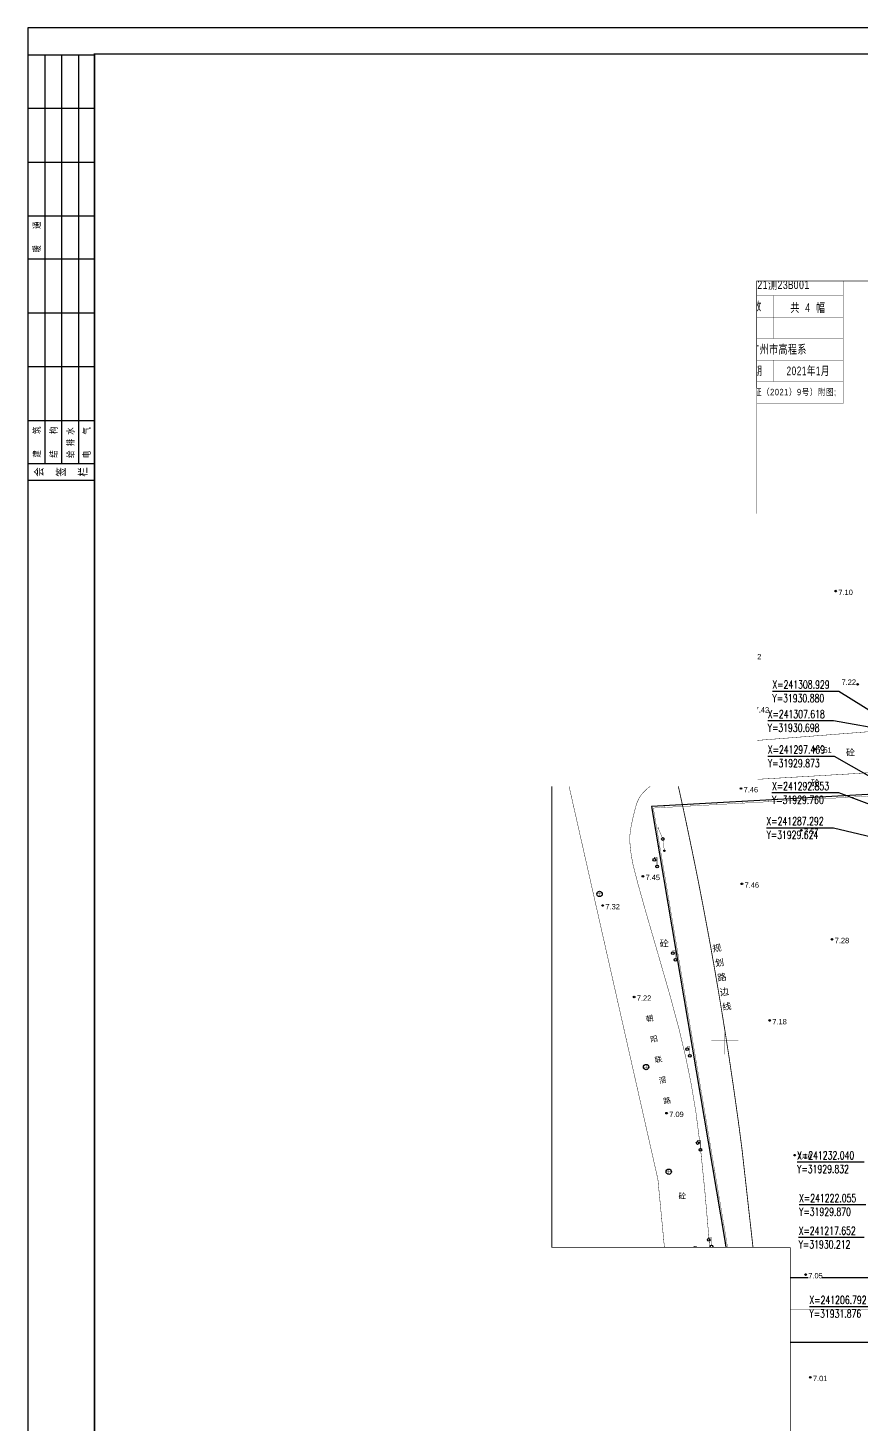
# Model space of a CAD drawing. Extents: x -83084 to 31773731, y -158416 to 241421036.
# Drawn here: x 31770.5 to 31925.3, y 241178.8 to 241438.2 of the extents above; entities that cross this region are included whole.
import ezdxf
from ezdxf.enums import TextEntityAlignment as Align
from ezdxf.xclip import XClip

# ---------------------------------------------------------------- set-up
doc = ezdxf.new("R2010")
doc.units = 0
doc.header["$LTSCALE"] = 1000
doc.header["$MEASUREMENT"] = 0
doc.header["$XCLIPFRAME"] = 0
for name, pattern in [('1', [0]), ('10010', [0]), ('2', [0]), ('248', [0]), ('558', [0]), ('677', [0]), ('721120', [0]), ('DASH', [0.35, 0.25, -0.1])]:
    doc.linetypes.add(name, pattern=pattern)
for name, color, linetype in [('DIM_COOR', 3, 'Continuous'), ('PUB_TEXT', 7, 'Continuous'), ('TITEXT', 7, 'Continuous'), ('TITLIN', 7, 'Continuous'), ('TITLIN1', 7, 'Continuous'), ('规划道路边线', 165, 'Continuous'), ('铁路线', 251, 'Continuous')]:
    doc.layers.add(name, color=color, linetype=linetype)
doc.layers.add('地形', color=7, linetype='Continuous', true_color=0x323232)
doc.styles.add('_TCH_DIM', font='SIMPLEX', dxfattribs={"bigfont": 'GBCBIG'})
doc.styles.add('DMHT', font='')
doc.styles.add('GKST', font='')
doc.styles.add('JMHT', font='')
doc.styles.add('JTHT', font='')
doc.styles.add('KZHT', font='')
doc.styles.add('TITXH', font='')
doc.styles.add('TITXV', font='')
doc.styles.add('TKH', font='')
doc.styles.add('黑体', font='simhei.ttf')
doc.styles.get('DMHT').set_extended_font_data('方正细等线简体')
doc.styles.get('GKST').set_extended_font_data('方正细等线简体')
doc.styles.get('JMHT').set_extended_font_data('方正细等线简体')
doc.styles.get('JTHT').set_extended_font_data('方正细等线简体')
doc.styles.get('KZHT').set_extended_font_data('方正细等线简体')
doc.styles.get('TITXH').set_extended_font_data('@SimSun')
doc.styles.get('TITXV').set_extended_font_data('SimSun')
doc.styles.get('TKH').set_extended_font_data('方正细等线简体')

# ---------------------------------------------------------------- blocks, each defined once
blk = doc.blocks.new('jjjg')
blk.add_lwpolyline([(0, 480.18), (559, 480.18), (559, -119.54), (0, -119.54)], close=True)
at = {"layer": '铁路线', "linetype": 'DASH', "ltscale": 100, "const_width": 14}
blk.add_lwpolyline([(136.4, 480.45), (0, 91.62)], dxfattribs=at)
at = {"layer": '铁路线'}
for points in [[(128.98, 480.45), (0, 112.77)], [(143.81, 480.45), (0, 70.47)]]:
    blk.add_lwpolyline(points, dxfattribs=at)
at = {"layer": 'PUB_TEXT', "color": 8, "style": '黑体', "width": 0.8}
for s, height, rotation, p in [('武', 5.4, 338.6239, (99.02, 382.89)), ('广', 5.4, 338.6239, (85.87, 344.79)), ('高', 5.4, 338.6239, (71.24, 302.49)), ('铁', 5.4, 338.6239, (52.53, 249.83)), ('广', 5, 3.5547, (73.55, 154.36))]:
    blk.add_text(s, height=height, rotation=rotation, dxfattribs=at).set_placement(p)
blk = doc.blocks.new('93762001')
at = {"color": 0, "linetype": 'Continuous', "lineweight": -3}
blk.add_circle((0, 0), 0.5, dxfattribs=at)
blk = doc.blocks.new('52303001')
at = {"linetype": '2'}
h = blk.add_hatch(color=0, dxfattribs=at)
edge = h.paths.add_edge_path(flags=0)
edge.add_arc((4.41, 0), 0.25, 0, 360)
at = {"color": 0, "linetype": 'Continuous', "lineweight": -3, "const_width": 0.12}
blk.add_lwpolyline([(0.5, 0), (4.16, 0)], dxfattribs=at)
at = {"color": 0, "linetype": '1', "lineweight": -3}
blk.add_circle((4.41, 0), 0.25, dxfattribs=at)
blk = doc.blocks.new('52303002')
at = {"linetype": '2'}
h = blk.add_hatch(color=0, dxfattribs=at)
edge = h.paths.add_edge_path(flags=0)
edge.add_arc((-4.41, 0), 0.25, 0, 360)
at = {"color": 0, "linetype": 'Continuous', "lineweight": -3, "const_width": 0.12}
blk.add_lwpolyline([(-0.5, 0), (-4.16, 0)], dxfattribs=at)
blk = doc.blocks.new('52303003')
at = {"color": 0, "linetype": 'Continuous', "lineweight": -3}
blk.add_circle((0, 0), 0.5, dxfattribs=at)
blk = doc.blocks.new('96102001')
at = {"linetype": '2'}
h = blk.add_hatch(color=0, dxfattribs=at)
edge = h.paths.add_edge_path(flags=0)
edge.add_arc((0, 0), 0.15, 0, 360)
at = {"color": 0, "linetype": 'Continuous', "lineweight": -3}
blk.add_circle((0, 0), 0.15, dxfattribs=at)
blk = doc.blocks.new('333')
at = {"color": 0, "linetype": 'Continuous', "lineweight": -3, "const_width": 0.15}
for points in [[(0, 0.5), (0, 3.5)], [(0, 3.5), (1, 3.5), (1, 3)]]:
    blk.add_lwpolyline(points, dxfattribs=at)
at = {"color": 0, "linetype": 'Continuous', "lineweight": -3}
for centre in [(0, 0), (1, 2.5)]:
    blk.add_circle(centre, 0.5, dxfattribs=at)
blk = doc.blocks.new('332')
at = {"color": 0, "linetype": 'Continuous', "lineweight": -3, "const_width": 0.15}
for points in [[(0, 3.5), (-1, 3.5), (-1, 3)], [(0, 0.5), (0, 3.5)]]:
    blk.add_lwpolyline(points, dxfattribs=at)
at = {"color": 0, "linetype": 'Continuous', "lineweight": -3}
for centre in [(-1, 2.5), (0, 0)]:
    blk.add_circle(centre, 0.5, dxfattribs=at)
blk = doc.blocks.new('904')
at = {"linetype": '2'}
h = blk.add_hatch(color=0, dxfattribs=at)
edge = h.paths.add_edge_path(flags=0)
edge.add_arc((0, 0), 0.3, 0, 360)
at = {"color": 0, "linetype": 'Continuous', "lineweight": -3}
for radius in [0.3, 0.15]:
    blk.add_circle((0, 0), radius, dxfattribs=at)
blk = doc.blocks.new('654')
at = {"color": 0, "linetype": 'Continuous', "lineweight": -3, "const_width": 0.15}
for points in [[(-1, 0), (1, 0)], [(0, -1), (0, 1)]]:
    blk.add_lwpolyline(points, dxfattribs=at)
at = {"color": 0, "linetype": 'Continuous', "lineweight": -3}
blk.add_circle((0, 0), 1, dxfattribs=at)
blk = doc.blocks.new('106')
at = {"color": 0, "linetype": '1', "lineweight": -3, "const_width": 0.12}
for points in [[(-0.8, 0), (-1.3, 0)], [(0, 0.8), (0, 1.3)], [(0.8, 0), (1.3, 0)], [(0, -0.8), (0, -1.3)]]:
    blk.add_lwpolyline(points, dxfattribs=at)
at = {"color": 0, "linetype": '1', "lineweight": -3}
for radius in [0.8, 0.1]:
    blk.add_circle((0, 0), radius, dxfattribs=at)
blk = doc.blocks.new('151')
at = {"color": 0, "linetype": 'Continuous', "lineweight": -3, "const_width": 0.12}
for points in [[(-0.5, 2), (-0.5, 0)], [(0.5, 2), (0.5, 0)]]:
    blk.add_lwpolyline(points, dxfattribs=at)
blk = doc.blocks.new('ysdx12')
at = {"layer": '地形', "linetype": 'Continuous', "lineweight": -3, "ltscale": 0.5}
for points, const_width in [([(81.93, 289.77), (-180.07, 289.77)], 0.25), ([(-180.07, 289.77), (-180.07, 77.77)], 0.25), ([(-174.07, 248.27), (-174.07, 283.77)], 0.06), ([(-174.07, 283.77), (-102.07, 283.77)], 0.06), ([(-102.07, 252.15), (-102.07, 283.77)], 0.06), ([(-174.07, 276.27), (-102.07, 276.27)], 0.06), ([(-163.07, 276.27), (-163.07, 252.15)], 0.06), ([(-139.07, 276.27), (-139.07, 260.27)], 0.06), ([(-126.07, 276.27), (-126.07, 256.27)], 0.06), ([(-174.07, 272.28), (-174.08, 272.28)], 0.06), ([(-174.07, 272.27), (-174.07, 272.28), (-174.08, 272.28)], 0.06), ([(-174.07, 272.27), (-102.07, 272.27)], 0.06), ([(-150.07, 272.27), (-150.07, 264.27)], 0.06), ([(-115.07, 272.27), (-115.07, 264.27)], 0.06), ([(-174.07, 268.27), (-102.07, 268.27)], 0.06), ([(-174.07, 264.27), (-102.07, 264.27)], 0.06), ([(-174.07, 260.27), (-102.07, 260.27)], 0.06), ([(-115.07, 260.27), (-115.07, 256.27)], 0.06), ([(-174.07, 256.27), (-102.07, 256.27)], 0.06), ([(-174.07, 256.27), (-102.07, 256.27)], 0.06), ([(-174.07, 256.27), (-102.07, 256.27)], 0.06), ([(-174.07, 252.15), (-102.07, 252.15)], 0.06), ([(-128.82, 202.65), (-128.85, 203.15)], 0.06), ([(-128.73, 201.16), (-128.79, 202.15)], 0.06), ([(-128.63, 199.66), (-128.7, 200.66)], 0.06), ([(-141.32, 189.36), (-138.74, 188.86), (-135.07, 188.27), (-89.12, 191.86), (-57.99, 193.4), (20.2, 196.61), (78.12, 198.75)], 0.075), ([(-128.54, 198.17), (-128.6, 199.16)], 0.06), ([(-128.33, 196.7), (-128.47, 197.1), (-128.51, 197.67)], 0.06), ([(-145.76, 195.9), (-145.48, 196.02)], 0.06), ([(-145.76, 195.9), (-145.48, 196.02)], 0.06), ([(-145.76, 195.9), (-143.59, 190.84), (-134.52, 188.64), (-119.22, 190.01)], 0.06), ([(-145.48, 196.02), (-143.37, 191.1), (-134.5, 188.94), (-119.25, 190.3)], 0.06), ([(-127.79, 195.3), (-128, 195.8), (-128.16, 196.23)], 0.06), ([(-127.08, 194), (-127.28, 194.25), (-127.6, 194.84)], 0.06), ([(-144.67, 193.37), (-144.4, 193.49)], 0.06), ([(-125.85, 193.18), (-126.07, 193.27), (-126.62, 193.57), (-126.72, 193.66)], 0.06), ([(-124.45, 192.64), (-125.28, 192.94), (-125.39, 192.98)], 0.06), ([(-122.97, 192.48), (-123.97, 192.54)], 0.06), ([(-121.48, 192.4), (-122.47, 192.46)], 0.06), ([(-119.98, 192.32), (-120.98, 192.38)], 0.06), ([(-118.93, 191.66), (-118.99, 192.27), (-119.49, 192.3)], 0.06), ([(-141.19, 190.26), (-141.12, 190.55)], 0.06), ([(-136.39, 189.09), (-136.32, 189.38)], 0.06), ([(-126.6, 189.35), (-126.63, 189.65)], 0.06), ([(-121.68, 189.79), (-121.71, 190.09)], 0.06), ([(-119.22, 190.01), (-119.25, 190.3)], 0.06), ([(-118.82, 190.43), (-118.88, 191.05)], 0.06), ([(-131.52, 188.91), (-131.54, 189.21)], 0.06), ([(-153.82, 184.72), (-136.49, 108.05), (-135.6, 98.8), (-134.95, 91.88), (-134.5, 86.82), (-134.19, 83.06), (-133.92, 79.34), (-133.59, 74.42), (-133.18, 67.75), (-132.65, 58.89)], 0.075), ([(-75.09, 180.76), (-137.69, 177.31), (-124.11, 97.02), (-101.55, -47.95), (-4.76, -52.03)], 0.06), ([(-75.08, 180.46), (-137.34, 177.03), (-123.81, 97.07), (-101.29, -47.66), (-4.75, -51.73)], 0.06), ([(-106.39, 179.04), (-106.37, 178.74)], 0.06), ([(-101.58, 179.3), (-101.56, 179)], 0.06), ([(-135.28, 177.44), (-135.27, 177.14)], 0.06), ([(-130.47, 177.71), (-130.45, 177.41)], 0.06), ([(-125.65, 177.97), (-125.64, 177.67)], 0.06), ([(-120.84, 178.24), (-120.82, 177.94)], 0.06), ([(-116.02, 178.5), (-116.01, 178.2)], 0.06), ([(-111.21, 178.77), (-111.19, 178.47)], 0.06), ([(-137.27, 174.8), (-136.97, 174.85)], 0.06), ([(-136.42, 169.78), (-136.12, 169.83)], 0.06), ([(-135.57, 164.76), (-135.27, 164.81)], 0.06), ([(-134.72, 159.74), (-134.42, 159.79)], 0.06), ([(-133.87, 154.73), (-133.58, 154.78)], 0.06), ([(-133.02, 149.71), (-132.73, 149.76)], 0.06), ([(-132.17, 144.69), (-131.88, 144.74)], 0.06), ([(-131.32, 139.67), (-131.03, 139.72)], 0.06), ([(-130.48, 134.65), (-130.18, 134.7)], 0.06), ([(-129.63, 129.64), (-129.33, 129.69)], 0.06), ([(-128.78, 124.62), (-128.48, 124.67)], 0.06), ([(-127.93, 119.6), (-127.63, 119.65)], 0.06), ([(-127.08, 114.58), (-126.79, 114.63)], 0.06), ([(-126.23, 109.57), (-125.94, 109.62)], 0.06), ([(-125.38, 104.55), (-125.09, 104.6)], 0.06), ([(-124.54, 99.53), (-124.24, 99.58)], 0.06), ([(-123.72, 94.52), (-123.43, 94.57)], 0.06), ([(81.93, 89.77), (-180.07, 89.77)], 0.25), ([(-180.07, 89.77), (-180.07, -122.23)], 0.25), ([(-122.94, 89.52), (-122.65, 89.57)], 0.06), ([(-121.8, 89.71), (-119.23, 89.71)], 0.06), ([(-122.17, 84.52), (-121.87, 84.57)], 0.06), ([(-180.07, 77.77), (81.93, 77.77)], 0.25), ([(-121.39, 79.52), (-121.09, 79.57)], 0.06), ([(-120.61, 74.52), (-120.31, 74.57)], 0.06), ([(-119.83, 69.53), (-119.54, 69.57)], 0.06), ([(-119.05, 64.53), (-118.76, 64.57)], 0.06)]:
    blk.add_lwpolyline(points, dxfattribs=dict(at, const_width=const_width))
at = {"layer": '地形', "linetype": '10010', "lineweight": -3, "ltscale": 0.5, "const_width": 0.06}
for points in [[(-174.07, 77.77), (-174.07, 289.77)], [(-180.07, 283.77), (81.93, 283.77)], [(-124.07, 283.77), (-124.07, 281.27)], [(-124.07, 231.27), (-124.07, 236.27)], [(-174.07, 233.77), (-171.57, 233.77)], [(-126.57, 233.77), (-121.57, 233.77)], [(-124.07, 181.27), (-124.07, 186.27)], [(-174.07, 183.77), (-171.57, 183.77)], [(-126.57, 183.77), (-121.57, 183.77)], [(-124.07, 131.27), (-124.07, 136.27)], [(-174.07, 133.77), (-171.57, 133.77)], [(-126.57, 133.77), (-121.57, 133.77)], [(-174.07, -122.23), (-174.07, 89.77)], [(-124.07, 83.77), (-124.07, 86.27)], [(-180.07, 83.77), (81.93, 83.77)], [(-180.07, 83.77), (81.93, 83.77)], [(-124.07, 83.77), (-124.07, 81.27)]]:
    blk.add_lwpolyline(points, dxfattribs=at)
at = {"layer": '地形', "linetype": '1', "lineweight": -3, "ltscale": 0.5}
for points in [[(-168.58, 218.11), (-148.58, 218.11), (-148.58, 234.11), (-168.58, 234.11)], [(-148.58, 218.11), (-128.58, 218.11), (-128.58, 234.11), (-148.58, 234.11)], [(-151.58, 226.11), (-146.58, 226.11), (-146.58, 230.11), (-151.58, 230.11)], [(-146.58, 226.11), (-141.58, 226.11), (-141.58, 230.11), (-146.58, 230.11)], [(-151.58, 222.11), (-146.58, 222.11), (-146.58, 226.11), (-151.58, 226.11)], [(-146.58, 222.11), (-141.58, 222.11), (-141.58, 226.11), (-146.58, 226.11)]]:
    blk.add_lwpolyline(points, close=True, dxfattribs=at)
at = {"layer": '地形', "linetype": '1', "lineweight": -3, "ltscale": 0.5, "const_width": 0.075}
blk.add_lwpolyline([(-149.99, 227.86), (-149.99, 227.97), (-149.99, 228.06), (-149.97, 228.27), (-149.97, 228.29), (-149.72, 228.31), (-146.54, 228.41), (-146.33, 228.45), (-146.14, 228.47), (-145.95, 228.5), (-145.94, 228.51), (-145.92, 228.51), (-145.48, 228.6), (-144.3, 228.84), (-144.12, 228.86), (-143.85, 228.31), (-143.76, 228.13), (-143.34, 227.28), (-142.37, 225.53), (-142.78, 225.4), (-145, 224.83), (-145.77, 224.63), (-148.02, 224.05), (-148.99, 223.85), (-149.56, 223.71), (-149.56, 223.71), (-149.95, 226.25), (-149.98, 226.47), (-149.99, 226.55), (-149.99, 226.75), (-149.99, 226.75)], close=True, dxfattribs=at)
at = {"layer": '地形', "linetype": '721120', "lineweight": -3, "ltscale": 0.5, "const_width": 0.15}
blk.add_lwpolyline([(-102.37, -51.54), (-120.85, 113.54), (-121.11, 115.53), (-121.37, 117.52), (-121.64, 119.51), (-121.92, 121.49), (-122.2, 123.48), (-122.48, 125.46), (-122.78, 127.45), (-123.07, 129.43), (-123.37, 131.41), (-123.68, 133.39), (-123.99, 135.37), (-124.31, 137.35), (-124.63, 139.33), (-124.96, 141.31), (-125.29, 143.29), (-125.63, 145.26), (-125.97, 147.24), (-126.32, 149.21), (-126.67, 151.18), (-127.03, 153.16), (-127.4, 155.13), (-127.77, 157.1), (-128.14, 159.07), (-128.52, 161.04), (-128.9, 163), (-129.29, 164.97), (-129.69, 166.94), (-130.09, 168.9), (-130.5, 170.86), (-130.91, 172.83), (-131.32, 174.79), (-131.74, 176.75), (-132.17, 178.71), (-132.6, 180.66), (-133.04, 182.62), (-133.48, 184.58), (-133.93, 186.53), (-134.38, 188.48), (-134.84, 190.44), (-135.3, 192.39), (-135.77, 194.34), (-136.24, 196.28), (-136.72, 198.23), (-137.21, 200.18), (-137.69, 202.12), (-138.19, 204.06), (-138.69, 206.01), (-139.19, 207.95), (-139.7, 209.89), (-140.22, 211.82), (-140.74, 213.76), (-141.26, 215.69), (-141.79, 217.63), (-141.92, 218.11)], dxfattribs=at)
at = {"layer": '地形', "linetype": '558', "lineweight": -3, "ltscale": 0.5, "const_width": 0.075}
for points in [[(-141.32, 189.36), (-142.08, 189.62), (-143.53, 190.36), (-145.52, 191.73), (-146.8, 194.77)], [(-123.97, 56.7), (-126.82, 95.02), (-127.76, 105.79), (-128.6, 114.08), (-129.42, 120.48), (-130.29, 125.68), (-131.29, 130.61), (-132.57, 136), (-134.29, 142.38), (-136.55, 150.22), (-138.75, 157.79), (-140.24, 163.1), (-141.1, 166.47), (-141.45, 168.33), (-141.59, 169.54), (-141.68, 170.45), (-141.72, 171.13), (-141.71, 171.64), (-141.68, 172.11), (-141.62, 172.62), (-141.53, 173.23), (-141.39, 173.97), (-141.23, 174.75), (-141.06, 175.51), (-140.86, 176.31), (-140.62, 177.23), (-140.33, 178.13), (-139.98, 178.88), (-139.53, 179.55), (-138.95, 180.19), (-138.31, 180.77), (-137.67, 181.22), (-95.12, 183.71)]]:
    blk.add_lwpolyline(points, dxfattribs=at)
at = {"layer": '地形', "linetype": '248', "lineweight": -3, "ltscale": 0.5, "const_width": 0.06}
blk.add_lwpolyline([(-119.22, 190.01), (-119.26, 190.4), (-118.82, 190.43), (-118.79, 190.04)], close=True, dxfattribs=at)
at = {"layer": '地形', "linetype": '677', "lineweight": -3, "ltscale": 0.5}
blk.add_polyline3d([(-75.09, 180.76, 0), (-137.69, 177.31, 0), (-124.11, 97.02, 0), (-101.55, -47.95, 0), (-4.76, -52.03, 0)], dxfattribs=at)
at = {"layer": '地形', "linetype": 'Continuous', "xscale": 0.5, "yscale": 0.5}
for name, p in [('151', (-145.46, 192.89)), ('333', (-138.46, 190.43)), ('333', (-119.89, 191.16)), ('151', (-140.03, 189.11)), ('151', (-121.77, 189.15)), ('654', (-150.64, 186.27)), ('332', (-136.65, 166.15)), ('332', (-133.22, 148.83)), ('332', (-130.54, 130.97)), ('654', (-138.69, 128.9)), ('332', (-128.6, 113.54)), ('654', (-134.47, 109.45)), ('332', (-126.55, 95.54)), ('654', (-129.55, 95.03)), ('106', (-121.35, 86.82)), ('332', (-125.14, 78.18))]:
    blk.add_blockref(name, p, dxfattribs=at)
at = {"layer": '地形', "linetype": 'Continuous'}
for name, p, xscale, yscale, rotation in [('93762001', (-141.02, 192.61), 0.5, 0.5, 175.0216440474741), ('93762001', (-133.54, 191.96), 0.5, 0.5, 175.0216440474741), ('93762001', (-126.06, 191.31), 0.5, 0.5, 175.0216440474741), ('96102001', (-118.79, 190.04), 0.5, 0.5, 274.4737199480903), ('96102001', (-118.75, 189.54), 0.5, 0.5, 274.4737199480903), ('52303002', (-135.57, 171.28), 0.4999999999999997, 0.4999999999999997, 293.3127477168195), ('52303003', (-135.57, 171.28), 0.4999999999999997, 0.4999999999999997, 285.3344857095976), ('52303001', (-135.57, 171.28), 0.5, 0.5, 277.3562510231325), ('52303002', (-124.75, 87.52), 0.5, 0.5, 277.3562510231325), ('52303003', (-124.75, 87.52), 0.4999999999999997, 0.4999999999999997, 275.061498707305), ('52303001', (-124.75, 87.52), 0.4999999999999999, 0.4999999999999999, 272.7667190707207)]:
    blk.add_blockref(name, p, dxfattribs=dict(at, xscale=xscale, yscale=yscale, rotation=rotation))
at = {"layer": '地形', "style": 'TKH'}
for p in [(-173.68, 284.1), (-173.68, 84.1)]:
    blk.add_text('31850', height=1.6, rotation=90, dxfattribs=at).set_placement(p, align=Align.TOP_LEFT)
at = {"layer": '地形'}
for s, height, style, p in [('41400', 1.6, 'TKH', (-177.07, 282.52)), ('图幅接合表', 2, 'GKST', (-148.58, 237.86)), ('1', 0.72, 'GKST', (-149.08, 228.11)), ('2', 0.72, 'GKST', (-144.08, 228.11)), ('240-30-14', 1.2, 'GKST', (-158.58, 226.11)), ('240-30-15', 1.2, 'GKST', (-137.16, 226.13)), ('3', 0.72, 'GKST', (-149.08, 224.11)), ('4', 0.72, 'GKST', (-144.08, 224.11)), ('碴', 1.2, 'GKST', (-133.38, 194.3)), ('砼', 1.2, 'JTHT', (-135.31, 151.88)), ('砼', 1, 'JTHT', (-131.95, 104.95)), ('V553', 1, 'KZHT', (-120.52, 90.51)), ('7.47', 1, 'KZHT', (-120.52, 88.91)), ('41200', 1.6, 'TKH', (-177.07, 85.02)), ('41200', 1.6, 'TKH', (-177.07, 82.52))]:
    blk.add_text(s, height=height, dxfattribs=dict(at, style=style)).set_placement(p, align=Align.MIDDLE_CENTER)
at = {"layer": '地形', "style": 'GKST'}
for s, height, width, p in [('广', 2.6, 0.923, (-163.12, 280.02)), ('州', 2.6, 0.923, (-159.87, 280.02)), ('宏', 2.6, 0.923, (-156.62, 280.02)), ('跃', 2.6, 0.923, (-153.37, 280.02)), ('房', 2.6, 0.923, (-150.12, 280.02)), ('地', 2.6, 0.923, (-146.87, 280.02)), ('产', 2.6, 0.923, (-143.62, 280.02)), ('开', 2.6, 0.923, (-140.37, 280.02)), ('发', 2.6, 0.923, (-137.12, 280.02)), ('有', 2.6, 0.923, (-133.87, 280.02)), ('限', 2.6, 0.923, (-130.62, 280.02)), ('公', 2.6, 0.923, (-127.37, 280.02)), ('司', 2.6, 0.923, (-124.12, 280.02)), ('地', 2.6, 0.923, (-120.87, 280.02)), ('形', 2.6, 0.923, (-117.62, 280.02)), ('图', 2.6, 0.923, (-114.37, 280.02)), ('工', 1.6, 0.75, (-171.23, 274.27)), ('程', 1.6, 0.75, (-169.48, 274.27)), ('地', 1.6, 0.75, (-167.73, 274.27)), ('点', 1.6, 0.75, (-165.98, 274.27)), ('广', 1.32, 0.909, (-159.98, 274.34)), ('州', 1.32, 0.909, (-158.23, 274.34)), ('市', 1.32, 0.909, (-156.48, 274.34)), ('白', 1.32, 0.909, (-154.73, 274.34)), ('云', 1.32, 0.909, (-152.98, 274.34)), ('区', 1.32, 0.909, (-151.23, 274.34)), ('石', 1.32, 0.909, (-149.48, 274.34)), ('沙', 1.32, 0.909, (-147.73, 274.34)), ('路', 1.32, 0.909, (-145.98, 274.34)), ('以', 1.32, 0.909, (-144.23, 274.34)), ('西', 1.32, 0.909, (-142.48, 274.34)), ('工', 1.6, 0.75, (-135.23, 274.27)), ('程', 1.6, 0.75, (-133.48, 274.27)), ('编', 1.6, 0.75, (-131.73, 274.27)), ('号', 1.6, 0.75, (-129.98, 274.27)), ('2', 1.6, 0.75, (-119.56, 274.27)), ('0', 1.6, 0.75, (-118.56, 274.27)), ('2', 1.6, 0.75, (-117.56, 274.27)), ('1', 1.6, 0.75, (-116.56, 274.27)), ('测', 1.6, 0.75, (-115.18, 274.27)), ('2', 1.6, 0.75, (-113.81, 274.27)), ('3', 1.6, 0.75, (-112.81, 274.27)), ('B', 1.6, 0.75, (-111.81, 274.27)), ('0', 1.6, 0.75, (-110.81, 274.27)), ('0', 1.6, 0.75, (-109.81, 274.27)), ('1', 1.6, 0.75, (-108.81, 274.27)), ('比', 1.6, 0.75, (-171.11, 270.27)), ('例', 1.6, 0.75, (-168.61, 270.27)), ('尺', 1.6, 0.75, (-166.11, 270.27)), ('1', 1.6, 0.75, (-158.61, 270.27)), (':', 1.6, 0.75, (-157.61, 270.27)), ('5', 1.6, 0.75, (-156.61, 270.27)), ('0', 1.6, 0.75, (-155.61, 270.27)), ('0', 1.6, 0.75, (-154.61, 270.27)), ('所', 1.6, 0.75, (-147.23, 270.27)), ('在', 1.6, 0.75, (-145.48, 270.27)), ('图', 1.6, 0.75, (-143.73, 270.27)), ('号', 1.6, 0.75, (-141.98, 270.27)), ('2', 1.4, 0.8, (-136.27, 271.14)), ('2', 1.4, 0.8, (-136.27, 269.39)), ('4', 1.4, 0.8, (-135.32, 271.14)), ('4', 1.4, 0.8, (-135.32, 269.39)), ('0', 1.4, 0.8, (-134.37, 271.14)), ('0', 1.4, 0.8, (-134.37, 269.39)), ('-', 1.4, 0.8, (-133.42, 271.14)), ('3', 1.4, 0.8, (-132.47, 271.14)), ('3', 1.4, 0.8, (-132.47, 269.39)), ('0', 1.4, 0.8, (-131.52, 271.14)), ('0', 1.4, 0.8, (-131.52, 269.39)), ('-', 1.4, 0.8, (-130.57, 271.14)), ('1', 1.4, 0.8, (-129.62, 271.14)), ('1', 1.4, 0.8, (-129.62, 269.39)), ('4', 1.4, 0.8, (-128.67, 271.14)), ('5', 1.4, 0.8, (-128.67, 269.39)), ('图', 1.6, 0.75, (-123.11, 270.27)), ('幅', 1.6, 0.75, (-120.61, 270.27)), ('数', 1.6, 0.75, (-118.11, 270.27)), ('共', 1.6, 0.75, (-111.03, 270.01)), ('4', 1.6, 0.75, (-108.66, 270.01)), ('幅', 1.6, 0.75, (-106.28, 270.01)), ('测', 1.6, 0.75, (-169.86, 266.27)), ('量', 1.6, 0.75, (-167.36, 266.27)), ('审', 1.6, 0.75, (-145.86, 266.27)), ('查', 1.6, 0.75, (-143.36, 266.27)), ('-', 1.4, 0.8, (-133.42, 269.39)), ('-', 1.4, 0.8, (-130.57, 269.39)), ('审', 1.6, 0.75, (-121.98, 266.27)), ('定', 1.6, 0.75, (-119.23, 266.27)), ('坐', 1.6, 0.75, (-171.23, 262.27)), ('标', 1.6, 0.75, (-169.48, 262.27)), ('系', 1.6, 0.75, (-167.73, 262.27)), ('统', 1.6, 0.75, (-165.98, 262.27)), ('广', 1.6, 0.75, (-156.61, 262.27)), ('州', 1.6, 0.75, (-154.86, 262.27)), ('2', 1.6, 0.75, (-153.48, 262.27)), ('0', 1.6, 0.75, (-152.48, 262.27)), ('0', 1.6, 0.75, (-151.48, 262.27)), ('0', 1.6, 0.75, (-150.48, 262.27)), ('坐', 1.6, 0.75, (-149.11, 262.27)), ('标', 1.6, 0.75, (-147.36, 262.27)), ('系', 1.6, 0.75, (-145.61, 262.27)), ('高', 1.6, 0.75, (-135.23, 262.27)), ('程', 1.6, 0.75, (-133.48, 262.27)), ('系', 1.6, 0.75, (-131.73, 262.27)), ('统', 1.6, 0.75, (-129.98, 262.27)), ('广', 1.6, 0.75, (-118.48, 262.27)), ('州', 1.6, 0.75, (-116.73, 262.27)), ('市', 1.6, 0.75, (-114.98, 262.27)), ('高', 1.6, 0.75, (-113.23, 262.27)), ('程', 1.6, 0.75, (-111.48, 262.27)), ('系', 1.6, 0.75, (-109.73, 262.27)), ('测', 1.6, 0.75, (-171.23, 258.27)), ('量', 1.6, 0.75, (-169.48, 258.27)), ('单', 1.6, 0.75, (-167.73, 258.27)), ('位', 1.6, 0.75, (-165.98, 258.27)), ('广', 1.6, 0.75, (-156.98, 258.27)), ('州', 1.6, 0.75, (-155.23, 258.27)), ('市', 1.6, 0.75, (-153.48, 258.27)), ('城', 1.6, 0.75, (-151.73, 258.27)), ('市', 1.6, 0.75, (-149.98, 258.27)), ('规', 1.6, 0.75, (-148.23, 258.27)), ('划', 1.6, 0.75, (-146.48, 258.27)), ('勘', 1.6, 0.75, (-144.73, 258.27)), ('测', 1.6, 0.75, (-142.98, 258.27)), ('设', 1.6, 0.75, (-141.23, 258.27)), ('计', 1.6, 0.75, (-139.48, 258.27)), ('研', 1.6, 0.75, (-137.73, 258.27)), ('究', 1.6, 0.75, (-135.98, 258.27)), ('院', 1.6, 0.75, (-134.23, 258.27)), ('测', 1.6, 0.75, (-123.23, 258.27)), ('量', 1.6, 0.75, (-121.48, 258.27)), ('日', 1.6, 0.75, (-119.73, 258.27)), ('期', 1.6, 0.75, (-117.98, 258.27)), ('2', 1.6, 0.7, (-112.16, 258.27)), ('0', 1.6, 0.7, (-111.21, 258.27)), ('2', 1.6, 0.7, (-110.26, 258.27)), ('1', 1.6, 0.7, (-109.31, 258.27)), ('年', 1.6, 0.7, (-108.01, 258.27)), ('1', 1.6, 0.7, (-106.71, 258.27)), ('月', 1.6, 0.7, (-105.41, 258.27)), ('备', 1.6, 0.75, (-169.67, 254.21)), ('注', 1.6, 0.75, (-167.92, 254.21))]:
    blk.add_text(s, height=height, dxfattribs=dict(at, width=width)).set_placement(p, align=Align.MIDDLE_CENTER)
at = {"layer": '地形', "style": 'GKST', "width": 0.833}
for s, p in [('1', (-161.51, 254.93)), ('规', (-159.14, 254.93)), ('划', (-157.64, 254.93)), ('路', (-156.14, 254.93)), ('网', (-154.64, 254.93)), ('数', (-153.14, 254.93)), ('据', (-151.64, 254.93)), ('来', (-150.14, 254.93)), ('源', (-148.64, 254.93)), ('于', (-147.14, 254.93)), ('《', (-145.64, 254.93)), ('建', (-144.14, 254.93)), ('设', (-142.64, 254.93)), ('用', (-141.14, 254.93)), ('地', (-139.64, 254.93)), ('规', (-138.14, 254.93)), ('划', (-136.64, 254.93)), ('许', (-135.14, 254.93)), ('可', (-133.64, 254.93)), ('证', (-132.14, 254.93)), ('》', (-130.64, 254.93)), ('（', (-129.14, 254.93)), ('穗', (-127.64, 254.93)), ('规', (-126.14, 254.93)), ('划', (-124.64, 254.93)), ('资', (-123.14, 254.93)), ('源', (-121.64, 254.93)), ('地', (-120.14, 254.93)), ('证', (-118.64, 254.93)), ('（', (-117.14, 254.93)), ('2', (-115.64, 254.93)), ('0', (-114.76, 254.93)), ('2', (-113.89, 254.93)), ('1', (-113.01, 254.93)), ('）', (-112.14, 254.93)), ('9', (-110.64, 254.93)), ('号', (-109.76, 254.93)), ('）', (-108.26, 254.93)), ('附', (-106.76, 254.93)), ('图', (-105.26, 254.93)), (';', (-103.76, 254.93)), ('、', (-160.64, 254.93))]:
    blk.add_text(s, height=1.2, dxfattribs=at).set_placement(p, align=Align.TOP_LEFT)
at = {"layer": '地形', "style": 'JMHT'}
for s, p in [('350', (-174.32, 233.77)), ('300', (-174.32, 183.77)), ('250', (-174.32, 133.77))]:
    blk.add_text(s, height=1.6, dxfattribs=at).set_placement(p, align=Align.MIDDLE_RIGHT)
at = {"layer": '地形', "style": 'JTHT'}
for p in [(-101.55, 186.39), (-108.08, 180.69)]:
    blk.add_text('砼', height=1.2, dxfattribs=at).set_placement(p, align=Align.BOTTOM_LEFT)
at = {"layer": '地形'}
for s, height, rotation, style, p in [('规', 1.2, 9.5483, 'JMHT', (-125.51, 151.01)), ('划', 1.2, 9.5483, 'JMHT', (-125.05, 148.3)), ('路', 1.2, 9.5483, 'JMHT', (-124.6, 145.59)), ('边', 1.2, 9.5483, 'JMHT', (-124.14, 142.89)), ('线', 1.2, 9.5483, 'JMHT', (-123.69, 140.18)), ('朝', 1, 11.9476, 'KZHT', (-138.02, 137.93)), ('阳', 1, 11.9476, 'KZHT', (-137.21, 134.12)), ('联', 1, 11.9476, 'KZHT', (-136.4, 130.3)), ('滘', 1, 11.9476, 'KZHT', (-135.6, 126.49)), ('路', 1, 11.9476, 'KZHT', (-134.79, 122.67)), ('朝', 1, 5.5074, 'KZHT', (-129.79, 75.64)), ('阳', 1, 5.5074, 'KZHT', (-129.4, 71.67)), ('联', 1, 5.5074, 'KZHT', (-129.02, 67.69)), ('滘', 1, 5.5074, 'KZHT', (-128.64, 63.71))]:
    blk.add_text(s, height=height, rotation=rotation, dxfattribs=dict(at, style=style)).set_placement(p, align=Align.MIDDLE_CENTER)
at = {"layer": '地形', "style": 'TKH'}
blk.add_text('31850', height=1.6, rotation=90, dxfattribs=at).set_placement((-173.68, 83.6), align=Align.TOP_RIGHT)
at = {"layer": '地形', "style": 'JMHT'}
blk.add_text('900', height=1.6, rotation=90, dxfattribs=at).set_placement((-124.07, 83.52), align=Align.MIDDLE_RIGHT)
for points in [[(-102.95, 217.74), (-100.38, 217.74), (-100.38, 216.49), (-102.95, 216.49)], [(-119.95, 205.78), (-117.37, 205.78), (-117.37, 204.53), (-119.95, 204.53)], [(-102.36, 201.04), (-99.79, 201.04), (-99.79, 199.79), (-102.36, 199.79)], [(-133.32, 196.88), (-130.75, 196.88), (-130.75, 195.63), (-133.32, 195.63)], [(-118.51, 195.9), (-115.93, 195.9), (-115.93, 194.65), (-118.51, 194.65)], [(-106.87, 188.43), (-104.3, 188.43), (-104.3, 187.18), (-106.87, 187.18)], [(-143.04, 186.17), (-140.47, 186.17), (-140.47, 184.92), (-143.04, 184.92)], [(-120.55, 181.07), (-117.97, 181.07), (-117.97, 179.82), (-120.55, 179.82)], [(-109.33, 173.3), (-106.75, 173.3), (-106.75, 172.05), (-109.33, 172.05)], [(-138.78, 164.76), (-136.2, 164.76), (-136.2, 163.51), (-138.78, 163.51)], [(-120.38, 163.35), (-117.8, 163.35), (-117.8, 162.1), (-120.38, 162.1)], [(-146.24, 159.32), (-143.67, 159.32), (-143.67, 158.07), (-146.24, 158.07)], [(-103.63, 153.04), (-101.05, 153.04), (-101.05, 151.79), (-103.63, 151.79)], [(-140.41, 142.33), (-137.84, 142.33), (-137.84, 141.08), (-140.41, 141.08)], [(-115.22, 137.96), (-112.64, 137.96), (-112.64, 136.71), (-115.22, 136.71)], [(-134.38, 120.74), (-131.8, 120.74), (-131.8, 119.49), (-134.38, 119.49)], [(-110.57, 112.93), (-108, 112.93), (-108, 111.68), (-110.57, 111.68)], [(-108.54, 90.75), (-105.97, 90.75), (-105.97, 89.5), (-108.54, 89.5)], [(-130.08, 80.79), (-127.51, 80.79), (-127.51, 79.54), (-130.08, 79.54)], [(-123.19, 70.3), (-120.61, 70.3), (-120.61, 69.05), (-123.19, 69.05)], [(-107.68, 71.66), (-105.1, 71.66), (-105.1, 70.41), (-107.68, 70.41)]]:
    blk.add_wipeout(points).dxf.layer = '地形'
at = {"layer": '地形', "linetype": 'Continuous', "xscale": 0.5, "yscale": 0.5}
for name, p in [('904', (-103.45, 217.34)), ('904', (-120.45, 205.38)), ('904', (-99.38, 200.03)), ('904', (-133.82, 196.48)), ('904', (-119.01, 195.5)), ('904', (-107.37, 188.03)), ('904', (-143.54, 185.77)), ('904', (-121.05, 180.67)), ('904', (-109.83, 172.9)), ('904', (-139.28, 164.36)), ('654', (-147.33, 161.07)), ('904', (-120.88, 162.95)), ('904', (-146.74, 158.92)), ('904', (-104.13, 152.64)), ('904', (-140.91, 141.93)), ('904', (-115.72, 137.56)), ('904', (-134.88, 120.34)), ('904', (-111.07, 112.53)), ('904', (-109.04, 90.35)), ('904', (-130.58, 80.39)), ('904', (-108.18, 71.26)), ('904', (-120.22, 69.88))]:
    blk.add_blockref(name, p, dxfattribs=at)
at = {"layer": '地形', "style": 'DMHT'}
for s, p in [('7.10', (-102.95, 217.62)), ('7.22', (-119.95, 205.66)), ('7.22', (-102.36, 200.92)), ('7.50', (-133.32, 196.76)), ('7.42', (-118.51, 195.78)), ('7.51', (-106.87, 188.31)), ('7.79', (-143.04, 186.05)), ('7.46', (-120.55, 180.95)), ('7.57', (-109.33, 173.18)), ('7.45', (-138.78, 164.64)), ('7.46', (-120.38, 163.23)), ('7.32', (-146.24, 159.2)), ('7.28', (-103.63, 152.92)), ('7.22', (-140.41, 142.21)), ('7.18', (-115.22, 137.84)), ('7.09', (-134.38, 120.62)), ('7.16', (-110.57, 112.81)), ('7.05', (-108.54, 90.63)), ('7.07', (-130.08, 80.67)), ('7.75', (-123.19, 70.18)), ('7.01', (-107.68, 71.54))]:
    blk.add_text(s, height=1, dxfattribs=at).set_placement(p, align=Align.TOP_LEFT)
blk = doc.blocks.new('TITLEB')
at = {"layer": 'TITLIN'}
for p, q in [((-15825, 0), (-15825, 2500)), ((0, 2500), (-15825, 2500)), ((-15200, 0), (-15200, 2500)), ((-13600, 0), (-13600, 2500)), ((-11600, 0), (-11600, 2500)), ((-9600, 0), (-9600, 2500)), ((-7600, 0), (-7600, 2500)), ((-6000, 0), (-6000, 2500)), ((-4000, 0), (-4000, 2500)), ((-2000, 0), (-2000, 2500)), ((0, 1875), (-15200, 1875)), ((0, 1250), (-15200, 1250)), ((0, 625), (-15200, 625))]:
    blk.add_line(p, q, dxfattribs=at)
blk.add_lwpolyline([(0, 2500), (0, 0)], dxfattribs=at)
at = {"layer": 'TITEXT', "style": 'TITXH', "width": 1.2}
blk.add_text('会  签  栏', height=250, rotation=270, dxfattribs=at).set_placement((-15636, 2303))
at = {"layer": 'TITEXT', "style": 'TITXV', "width": 0.8}
for s, p in [('建    筑', (-14972, 2045)), ('暖    通', (-7355, 2045)), ('结    构', (-14972, 1420)), ('给 排 水', (-14983, 795)), ('电    气', (-14994, 192))]:
    blk.add_text(s, height=250, dxfattribs=at).set_placement(p)
blk = doc.blocks.new('ghdlbx')
at = {"layer": '规划道路边线', "linetype": '721120', "lineweight": -3, "ltscale": 0.5, "const_width": 0.15}
blk.add_lwpolyline([(-102.37, -51.54), (-120.85, 113.54), (-121.11, 115.53), (-121.37, 117.52), (-121.64, 119.51), (-121.92, 121.49), (-122.2, 123.48), (-122.48, 125.46), (-122.78, 127.45), (-123.07, 129.43), (-123.37, 131.41), (-123.68, 133.39), (-123.99, 135.37), (-124.31, 137.35), (-124.63, 139.33), (-124.96, 141.31), (-125.29, 143.29), (-125.63, 145.26), (-125.97, 147.24), (-126.32, 149.21), (-126.67, 151.18), (-127.03, 153.16), (-127.4, 155.13), (-127.77, 157.1), (-128.14, 159.07), (-128.52, 161.04), (-128.9, 163), (-129.29, 164.97), (-129.69, 166.94), (-130.09, 168.9), (-130.5, 170.86), (-130.91, 172.83), (-131.32, 174.79), (-131.74, 176.75), (-132.17, 178.71), (-132.6, 180.66), (-133.04, 182.62), (-133.48, 184.58), (-133.93, 186.53), (-134.38, 188.48), (-134.84, 190.44), (-135.3, 192.39), (-135.77, 194.34), (-136.24, 196.28), (-136.72, 198.23), (-137.21, 200.18), (-137.69, 202.12), (-138.19, 204.06), (-138.69, 206.01), (-139.19, 207.95), (-139.7, 209.89), (-140.22, 211.82), (-140.74, 213.76), (-141.26, 215.69), (-141.79, 217.63), (-141.92, 218.11)], dxfattribs=at)
blk = doc.blocks.new('zbyd')
at = {"layer": 'DIM_COOR', "color": 3}
for p, q in [((-389.48, 144.34), (-401.85, 144.34)), ((-379.83, 138.34), (-389.48, 144.34)), ((-390.52, 138.85), (-402.73, 138.85)), ((-380.02, 137.03), (-390.52, 138.85)), ((-390.32, 132.26), (-402.7, 132.26)), ((-380.84, 126.88), (-390.32, 132.26)), ((-389.5, 125.48), (-401.93, 125.48)), ((-380.95, 122.27), (-389.5, 125.48)), ((-390.52, 118.95), (-402.95, 118.95)), ((-381.09, 116.71), (-390.52, 118.95)), ((-384.83, 56.86), (-397.26, 56.86)), ((-384.46, 48.92), (-396.89, 48.92)), ((-384.77, 42.86), (-396.98, 42.86)), ((-382.54, 29.99), (-394.97, 29.99))]:
    blk.add_line(p, q, dxfattribs=at)
at = {"layer": 'PUB_TEXT', "style": '_TCH_DIM', "width": 0.705882}
for s, p in [('X=241308.929', (-401.85, 144.87)), ('Y=31930.880', (-401.85, 142.33)), ('X=241307.618', (-402.73, 139.38)), ('Y=31930.698', (-402.73, 136.84)), ('X=241297.469', (-402.7, 132.78)), ('Y=31929.873', (-402.7, 130.25)), ('X=241292.853', (-401.93, 126)), ('Y=31929.760', (-401.93, 123.46)), ('X=241287.292', (-402.95, 119.48)), ('Y=31929.624', (-402.95, 116.94)), ('X=241232.040', (-397.26, 57.39)), ('Y=31929.832', (-397.26, 54.85)), ('X=241222.055', (-396.89, 49.44)), ('Y=31929.870', (-396.89, 46.91)), ('X=241217.652', (-396.98, 43.39)), ('Y=31930.212', (-396.98, 40.85)), ('X=241206.792', (-394.97, 30.52)), ('Y=31931.876', (-394.97, 27.98))]:
    blk.add_text(s, height=1.4875, dxfattribs=at).set_placement(p)

msp = doc.modelspace()

# ---------------------------------------------------------------- linework, layer by layer
msp.add_lwpolyline([(32128.84, 241433.23), (32128.84, 241391.23), (31905.85, 241391.23), (31905.85, 241333.09), (31867.79, 241333.09), (31867.79, 241211.58), (31912.1, 241211.58), (31912.1, 241022.73), (31783.02, 241022.73), (31783.02, 241433.23)], close=True)

# ---------------------------------------------------------------- next in the draw order: wipeouts: each hides what was drawn before it
msp.add_wipeout([(32128.84, 241433.23), (32128.84, 241391.23), (31905.85, 241391.23), (31905.85, 241333.09), (31867.79, 241333.09), (31867.79, 241211.58), (31912.1, 241211.58), (31912.1, 241022.73), (31783.02, 241022.73), (31783.02, 241433.23)])

# ---------------------------------------------------------------- next in the draw order: block references
at = {"xscale": 0.005, "yscale": 0.005, "zscale": 0.005, "rotation": 90}
msp.add_blockref('TITLEB', (31783.02, 241433.23), dxfattribs=at)
at = {"layer": 'PUB_TEXT'}
ref = msp.add_blockref('jjjg', (31796.02, 241027.73), dxfattribs=at)
XClip(ref).set_block_clipping_path([(-13.0000000003, -5.0000000001), (531.4999999997, 405.4999999999)])

# ---------------------------------------------------------------- next in the draw order: block references
ref = msp.add_blockref('ysdx12', (32024.07, 241116.23))
XClip(ref).set_block_clipping_path([(-272.4682125144, -93.5070921242), (303.3494281587, 310.7769526536)])

# ---------------------------------------------------------------- next in the draw order: linework, layer by layer
at = {"layer": 'TITLIN1'}
msp.add_lwpolyline([(31770.52, 241017.73), (32365.02, 241017.73), (32365.02, 241438.23), (31770.52, 241438.23)], close=True, dxfattribs=at)
at = {"layer": 'TITLIN1', "const_width": 0.6}
msp.add_lwpolyline([(31783.02, 241022.73), (32360.02, 241022.73), (32360.02, 241433.23), (31783.02, 241433.23)], close=True, dxfattribs=at)
msp.add_lwpolyline([(31783.02, 241022.73), (32360.02, 241022.73), (32360.02, 241433.23), (31783.02, 241433.23)], close=True, dxfattribs=at)

# ---------------------------------------------------------------- next in the draw order: block references
ref = msp.add_blockref('ghdlbx', (32024.07, 241116.23))
XClip(ref).set_block_clipping_path([(-228.0520679788, -93.5070920873), (303.447932021, 316.9929079127)])
msp.add_blockref('zbyd', (32310.71, 241170.59))

# ---------------------------------------------------------------- next in the draw order: wipeouts: each hides what was drawn before it
msp.add_wipeout([(32128.84, 241433.23), (32128.84, 241391.23), (31905.85, 241391.23), (31906.1, 241297.3), (31867.79, 241297.3), (31867.79, 241211.58), (31912.1, 241211.58), (31912.1, 241022.73), (31783.02, 241022.73), (31783.02, 241433.23)])

doc.saveas('drawing.dxf')
